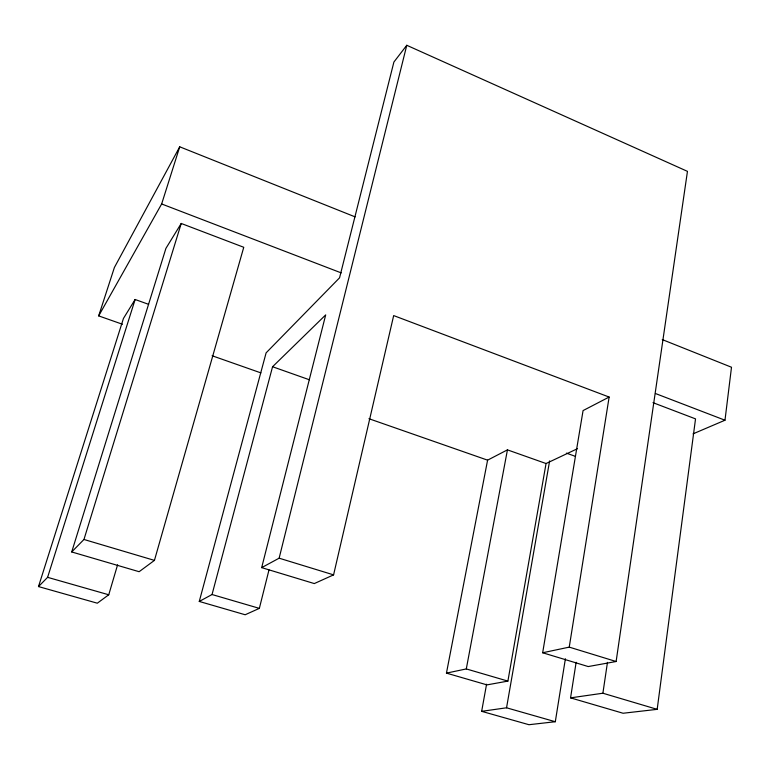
<?xml version="1.0" encoding="UTF-8"?>
<svg xmlns="http://www.w3.org/2000/svg" width="770" height="770" viewBox="0 0 770 770"><rect width="100%" height="100%" fill="white"/><g stroke="black" fill="none" stroke-linecap="round" stroke-linejoin="round"><path stroke-width="1.16" d="M693.038 433.856L724.984 420.218L731.5 367.242L662.248 339.58M576.143 662.277L570.56 697.861L623.084 713.251L657.176 709.343L695.531 418.88L652.989 402.662M542.667 652.758L569.242 647.127L609.137 397.05L583.073 410.583L542.667 652.758L588.222 666.56L616.125 661.507L687.456 171.363L406.772 45.286L393.894 62.052L339.56 277.826L266.112 352.853L199.266 601.447L245.178 614.758L259.346 608.367L269 569.887M570.56 697.861L602.891 693.221L607.463 662.373M486.573 684.203L481.654 711.336L528.971 724.714L555.305 721.721L565.392 658.764M481.654 711.336L506.544 707.794L549.616 460.912M546.055 463.53L507.44 449.863L487.593 460.162L446.446 673.124L486.986 684.886L507.892 681.104L546.055 463.53L577.442 448.698M446.446 673.124L466.293 668.928L507.44 449.863M199.266 601.447L212.039 594.527L272.561 366.741L325.691 314.901L261.675 567.634L314.295 583.573L333.583 574.872L393.672 315.584L609.137 397.05M261.675 567.634L279.135 558.183L406.772 45.286M154.443 560.387L243.753 247.286L181.229 223.464L165.916 248.373L71.716 551.955L139.129 571.706L154.443 560.387L83.959 539.472L71.716 551.955M148.62 304.333L135.125 299.501L123.46 318.424L38.5 586.576L97.318 603.199L108.743 594.777L117.598 564.805M83.959 539.472L181.229 223.464M122.497 324.266L98.675 315.892L161.652 203.963L179.728 146.8L355.086 216.861M38.5 586.576L47.605 577.336L135.125 299.501M98.675 315.892L114.393 267.498L179.728 146.8M506.544 707.794L555.305 721.721M47.605 577.336L108.743 594.777M212.039 594.527L259.346 608.367M466.293 668.928L507.892 681.104M602.891 693.221L657.176 709.343M279.135 558.183L333.583 574.872M569.242 647.127L616.125 661.507M368.926 418.707L487.593 460.162M212.116 355.75L260.895 372.892M272.561 366.741L309.415 379.783M566.402 453.135L575.344 456.341M161.652 203.963L341.206 272.888M655.414 393.508L724.984 420.218"/></g></svg>
